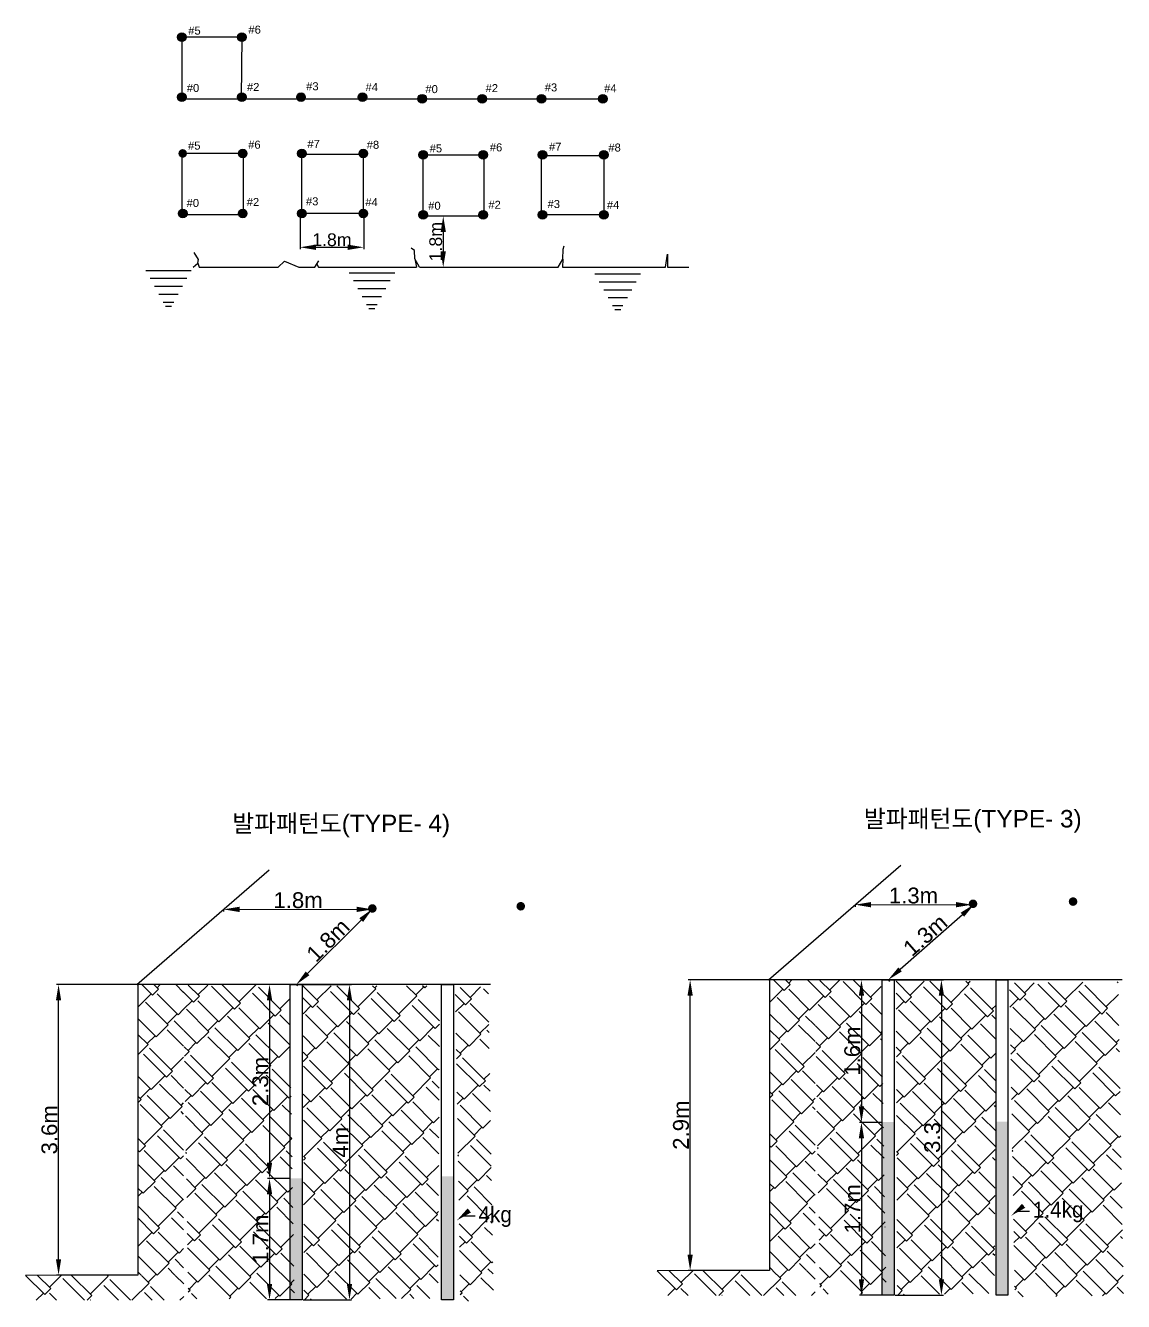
# Model space of a CAD drawing. Header units: millimetres. Extents: x -19 to 11377, y -963 to 606.
# Drawn here: x 10685 to 11377, y -198 to 606 of the extents above; entities that cross this region are included whole.
import ezdxf
from ezdxf import colors
from ezdxf.entities.mleader import LeaderData, LeaderLine
from ezdxf.math import Vec2, Vec3

# ---------------------------------------------------------------- set-up
doc = ezdxf.new("R2010")
doc.units = ezdxf.units.MM
doc.layers.get('Defpoints').update_dxf_attribs({"color": 5})
doc.styles.get("Standard").update_dxf_attribs({"font": 'arial.ttf'})
doc.dimstyles.new('ISO-25', dxfattribs={"dimtxt": 2.5, "dimasz": 2.5, "dimexe": 1.25, "dimexo": 0.625, "dimtad": 1, "dimtxsty": 'Standard', "dimcen": 2.5, "dimadec": 0, "dimazin": 0, "dimtfac": 1, "dimtmove": 0, "dimatfit": 3, "dimfxl": 1, "dimarcsym": 0})
pattern_1 = [(45, (10193.69, -483.662), (16.9727, 47.14634), [10.668, -8.89, 12.446, -5.334, 16.002, -7.112]), (45, (10200.604, -475.49), (16.9727, 47.14634), [8.89, -33.782, 7.112, -10.668]), (45, (10217.263, -461.975), (16.9727, 47.14634), [5.334, -55.118]), (135, (10193.69, -483.662), (-25.77334, 4.40033), [20.447, -64.897]), (135, (10201.233, -476.119), (-25.77334, 4.40033), [20.0025, -65.3415]), (135, (10207.519, -469.832), (-25.77334, 4.40033), [18.669, -66.675]), (135, (10217.263, -461.975), (-25.77334, 4.40033), [20.447, -64.897]), (135, (10221.034, -458.203), (-25.77334, 4.40033), [20.447, -64.897]), (135, (10231.407, -445.945), (-25.77334, 4.40033), [19.558, -65.786])]
pattern_2 = [(45, (10591.74, -480.712), (16.9727, 47.14634), [10.668, -8.89, 12.446, -5.334, 16.002, -7.112]), (45, (10598.655, -472.54), (16.9727, 47.14634), [8.89, -33.782, 7.112, -10.668]), (45, (10615.313, -459.025), (16.9727, 47.14634), [5.334, -55.118]), (135, (10591.74, -480.712), (-25.77334, 4.40033), [20.447, -64.897]), (135, (10599.283, -473.169), (-25.77334, 4.40033), [20.0025, -65.3415]), (135, (10605.57, -466.882), (-25.77334, 4.40033), [18.669, -66.675]), (135, (10615.313, -459.025), (-25.77334, 4.40033), [20.447, -64.897]), (135, (10619.085, -455.253), (-25.77334, 4.40033), [20.447, -64.897]), (135, (10629.457, -442.995), (-25.77334, 4.40033), [19.558, -65.786])]

# ---------------------------------------------------------------- blocks, each defined once
blk = doc.blocks.new('*D93')
at = {"color": 0, "lineweight": -2}
for p, q in [((10949.69, 485.88), (10946.72, 485.88)), ((10947.97, 475.88), (10947.97, 463.71)), ((10933.64, 453.71), (10949.22, 453.71))]:
    blk.add_line(p, q, dxfattribs=at)
at = {"color": 0}
for points in [[(10949.64, 475.88), (10946.31, 475.88), (10947.97, 485.88)], [(10946.31, 463.71), (10949.64, 463.71), (10947.97, 453.71)]]:
    blk.add_solid(points, dxfattribs=at)
at = {"layer": 'Defpoints', "color": 0}
for p in [(10950.32, 485.88), (10933.02, 453.71), (10947.97, 453.71)]:
    blk.add_point(p, dxfattribs=at)
at = {"color": 0, "insert": (10943.27, 469.8), "char_height": 8, "attachment_point": 5, "rotation": 90}
blk.add_mtext('1.8m', dxfattribs=at)
blk = doc.blocks.new('*D94')
at = {"color": 0, "lineweight": -2}
for p, q in [((10857.76, 486.25), (10857.76, 465.02)), ((10897.84, 486.27), (10897.84, 465.02)), ((10867.76, 466.27), (10887.84, 466.27))]:
    blk.add_line(p, q, dxfattribs=at)
at = {"color": 0}
for points in [[(10867.76, 467.93), (10867.76, 464.6), (10857.76, 466.27)], [(10887.84, 464.6), (10887.84, 467.93), (10897.84, 466.27)]]:
    blk.add_solid(points, dxfattribs=at)
at = {"layer": 'Defpoints', "color": 0}
for p in [(10857.76, 486.88), (10897.84, 486.9), (10897.84, 466.27)]:
    blk.add_point(p, dxfattribs=at)
at = {"color": 0, "insert": (10877.8, 470.98), "char_height": 8, "attachment_point": 5}
blk.add_mtext('1.8m', dxfattribs=at)
blk = doc.blocks.new('*D100')
at = {"color": 0, "lineweight": -2}
for p, q in [((10859.72, 1.79), (10890.14, 1.79)), ((10888.89, -8.21), (10888.89, -186.84)), ((10859.72, -196.84), (10890.14, -196.84))]:
    blk.add_line(p, q, dxfattribs=at)
at = {"color": 0}
for points in [[(10890.55, -8.21), (10887.22, -8.21), (10888.89, 1.79)], [(10887.22, -186.84), (10890.55, -186.84), (10888.89, -196.84)]]:
    blk.add_solid(points, dxfattribs=at)
at = {"layer": 'Defpoints', "color": 0}
for p in [(10859.09, 1.79), (10859.09, -196.84), (10888.89, -196.84)]:
    blk.add_point(p, dxfattribs=at)
at = {"color": 0, "insert": (10883.26, -97.52), "char_height": 10, "attachment_point": 5, "rotation": 90}
blk.add_mtext('4m', dxfattribs=at)
blk = doc.blocks.new('*D101')
at = {"color": 0, "lineweight": -2}
for p, q in [((10754.87, 1.79), (10704.29, 1.79)), ((10705.54, -171.24), (10705.54, -8.21)), ((10754.87, -181.24), (10704.29, -181.24))]:
    blk.add_line(p, q, dxfattribs=at)
at = {"color": 0}
for points in [[(10707.2, -8.21), (10703.87, -8.21), (10705.54, 1.79)], [(10703.87, -171.24), (10707.2, -171.24), (10705.54, -181.24)]]:
    blk.add_solid(points, dxfattribs=at)
at = {"layer": 'Defpoints', "color": 0}
for p in [(10705.54, 1.79), (10755.5, 1.79), (10755.5, -181.24)]:
    blk.add_point(p, dxfattribs=at)
at = {"color": 0, "insert": (10699.81, -89.72), "char_height": 10, "attachment_point": 5, "rotation": 90}
blk.add_mtext('3.6m', dxfattribs=at)
blk = doc.blocks.new('*D102')
at = {"color": 0, "lineweight": -2}
for p, q in [((10851.29, -120.39), (10837.24, -120.39)), ((10838.49, -130.39), (10838.49, -186.84)), ((10851.29, -196.84), (10837.24, -196.84))]:
    blk.add_line(p, q, dxfattribs=at)
at = {"color": 0}
for points in [[(10840.16, -130.39), (10836.82, -130.39), (10838.49, -120.39)], [(10836.82, -186.84), (10840.16, -186.84), (10838.49, -196.84)]]:
    blk.add_solid(points, dxfattribs=at)
at = {"layer": 'Defpoints', "color": 0}
for p in [(10851.59, -120.39), (10838.49, -196.84), (10851.59, -196.84)]:
    blk.add_point(p, dxfattribs=at)
at = {"color": 0, "insert": (10832.85, -158.61), "char_height": 10, "attachment_point": 5, "rotation": 90}
blk.add_mtext('1.7m', dxfattribs=at)
blk = doc.blocks.new('*D103')
at = {"color": 0, "lineweight": -2}
for p, q in [((10903.82, 49), (10904.26, 48.56)), ((10896.28, 42.4), (10862.44, 8.83)), ((10855.78, 1.34), (10856.22, 0.9))]:
    blk.add_line(p, q, dxfattribs=at)
at = {"color": 0}
for points in [[(10897.46, 41.22), (10895.11, 43.59), (10903.38, 49.45)], [(10861.27, 10.01), (10863.61, 7.65), (10855.34, 1.79)]]:
    blk.add_solid(points, dxfattribs=at)
at = {"layer": 'Defpoints', "color": 0}
for p in [(10903.38, 49.45), (10855.34, 1.79), (10855.34, 1.79)]:
    blk.add_point(p, dxfattribs=at)
at = {"color": 0, "insert": (10875.33, 29.68), "char_height": 10, "attachment_point": 5, "rotation": 44.76809}
blk.add_mtext('1.8m', dxfattribs=at)
blk = doc.blocks.new('*D104')
at = {"color": 0, "lineweight": -2}
for p, q in [((10809.58, 48.82), (10809.58, 47.9)), ((10903.38, 48.82), (10903.38, 47.9))]:
    blk.add_line(p, q, dxfattribs=at)
at = {"color": 0, "lineweight": 5}
blk.add_line((10893.38, 49.15), (10819.58, 49.15), dxfattribs=at)
at = {"color": 0}
for points in [[(10819.58, 50.82), (10819.58, 47.48), (10809.58, 49.15)], [(10893.38, 47.48), (10893.38, 50.82), (10903.38, 49.15)]]:
    blk.add_solid(points, dxfattribs=at)
at = {"layer": 'Defpoints', "color": 0}
for p in [(10809.58, 49.45), (10809.58, 49.15), (10903.38, 49.45)]:
    blk.add_point(p, dxfattribs=at)
at = {"color": 0, "insert": (10856.48, 54.88), "char_height": 10, "attachment_point": 5}
blk.add_mtext('1.8m', dxfattribs=at)
blk = doc.blocks.new('*D105')
at = {"color": 0, "lineweight": -2}
for p, q in [((10851.29, 1.79), (10837.24, 1.79)), ((10838.49, -8.21), (10838.49, -110.39)), ((10851.29, -120.39), (10837.24, -120.39))]:
    blk.add_line(p, q, dxfattribs=at)
at = {"color": 0}
for points in [[(10840.16, -8.21), (10836.82, -8.21), (10838.49, 1.79)], [(10836.82, -110.39), (10840.16, -110.39), (10838.49, -120.39)]]:
    blk.add_solid(points, dxfattribs=at)
at = {"layer": 'Defpoints', "color": 0}
for p in [(10851.59, 1.79), (10838.49, -120.39), (10851.59, -120.39)]:
    blk.add_point(p, dxfattribs=at)
at = {"color": 0, "insert": (10832.76, -59.3), "char_height": 10, "attachment_point": 5, "rotation": 90}
blk.add_mtext('2.3m', dxfattribs=at)
blk = doc.blocks.new('*D106')
at = {"color": 0, "lineweight": -2}
for p, q in [((11232.78, 4.74), (11263.2, 4.74)), ((11261.95, -5.26), (11261.95, -183.89)), ((11232.78, -193.89), (11263.2, -193.89))]:
    blk.add_line(p, q, dxfattribs=at)
at = {"color": 0}
for points in [[(11263.62, -5.26), (11260.28, -5.26), (11261.95, 4.74)], [(11260.28, -183.89), (11263.62, -183.89), (11261.95, -193.89)]]:
    blk.add_solid(points, dxfattribs=at)
at = {"layer": 'Defpoints', "color": 0}
for p in [(11232.15, 4.74), (11232.15, -193.89), (11261.95, -193.89)]:
    blk.add_point(p, dxfattribs=at)
at = {"color": 0, "insert": (11256.22, -94.57), "char_height": 10, "attachment_point": 5, "rotation": 90}
blk.add_mtext('3.3', dxfattribs=at)
blk = doc.blocks.new('*D107')
at = {"color": 0, "lineweight": -2}
for p, q in [((11152.92, 4.74), (11102.34, 4.74)), ((11103.59, -168.29), (11103.59, -5.26)), ((11152.92, -178.29), (11102.34, -178.29))]:
    blk.add_line(p, q, dxfattribs=at)
at = {"color": 0}
for points in [[(11105.25, -5.26), (11101.92, -5.26), (11103.59, 4.74)], [(11101.92, -168.29), (11105.25, -168.29), (11103.59, -178.29)]]:
    blk.add_solid(points, dxfattribs=at)
at = {"layer": 'Defpoints', "color": 0}
for p in [(11103.59, 4.74), (11153.55, 4.74), (11153.55, -178.29)]:
    blk.add_point(p, dxfattribs=at)
at = {"color": 0, "insert": (11097.86, -86.77), "char_height": 10, "attachment_point": 5, "rotation": 90}
blk.add_mtext('2.9m', dxfattribs=at)
blk = doc.blocks.new('*D108')
at = {"color": 0, "lineweight": -2}
for p, q in [((11224.35, -85.01), (11210.3, -85.01)), ((11211.55, -95.01), (11211.55, -183.89)), ((11224.35, -193.89), (11210.3, -193.89))]:
    blk.add_line(p, q, dxfattribs=at)
at = {"color": 0}
for points in [[(11213.22, -95.01), (11209.89, -95.01), (11211.55, -85.01)], [(11209.89, -183.89), (11213.22, -183.89), (11211.55, -193.89)]]:
    blk.add_solid(points, dxfattribs=at)
at = {"layer": 'Defpoints', "color": 0}
for p in [(11224.65, -85.01), (11211.55, -193.89), (11224.65, -193.89)]:
    blk.add_point(p, dxfattribs=at)
at = {"color": 0, "insert": (11205.91, -139.45), "char_height": 10, "attachment_point": 5, "rotation": 90}
blk.add_mtext('1.7m', dxfattribs=at)
blk = doc.blocks.new('*D109')
at = {"color": 0, "lineweight": -2}
for p, q in [((11283.07, 51.93), (11283.49, 51.46)), ((11275.15, 45.8), (11235.92, 11.34)), ((11228.81, 4.27), (11229.23, 3.8))]:
    blk.add_line(p, q, dxfattribs=at)
at = {"color": 0}
for points in [[(11276.25, 44.54), (11274.05, 47.05), (11282.66, 52.4)], [(11234.82, 12.59), (11237.02, 10.09), (11228.4, 4.74)]]:
    blk.add_solid(points, dxfattribs=at)
at = {"layer": 'Defpoints', "color": 0}
for p in [(11282.66, 52.4), (11228.4, 4.74), (11228.4, 4.74)]:
    blk.add_point(p, dxfattribs=at)
at = {"color": 0, "insert": (11251.75, 32.87), "char_height": 10, "attachment_point": 5, "rotation": 41.29323}
blk.add_mtext('1.3m', dxfattribs=at)
blk = doc.blocks.new('*D110')
at = {"color": 0, "lineweight": -2}
for p, q in [((11207.63, 51.77), (11207.63, 50.85)), ((11281.04, 51.77), (11281.04, 50.85))]:
    blk.add_line(p, q, dxfattribs=at)
at = {"color": 0, "lineweight": 5}
blk.add_line((11271.04, 52.1), (11217.63, 52.1), dxfattribs=at)
at = {"color": 0}
for points in [[(11217.63, 53.77), (11217.63, 50.43), (11207.63, 52.1)], [(11271.04, 50.43), (11271.04, 53.77), (11281.04, 52.1)]]:
    blk.add_solid(points, dxfattribs=at)
at = {"layer": 'Defpoints', "color": 0}
for p in [(11207.63, 52.4), (11207.63, 52.1), (11281.04, 52.4)]:
    blk.add_point(p, dxfattribs=at)
at = {"color": 0, "insert": (11244.33, 57.83), "char_height": 10, "attachment_point": 5}
blk.add_mtext('1.3m', dxfattribs=at)
blk = doc.blocks.new('*D111')
at = {"color": 0, "lineweight": -2}
for p, q in [((11224.35, 4.74), (11210.3, 4.74)), ((11211.55, -5.26), (11211.55, -75.01)), ((11224.35, -85.01), (11210.3, -85.01))]:
    blk.add_line(p, q, dxfattribs=at)
at = {"color": 0}
for points in [[(11213.22, -5.26), (11209.89, -5.26), (11211.55, 4.74)], [(11209.89, -75.01), (11213.22, -75.01), (11211.55, -85.01)]]:
    blk.add_solid(points, dxfattribs=at)
at = {"layer": 'Defpoints', "color": 0}
for p in [(11224.65, 4.74), (11211.55, -85.01), (11224.65, -85.01)]:
    blk.add_point(p, dxfattribs=at)
at = {"color": 0, "insert": (11205.82, -40.14), "char_height": 10, "attachment_point": 5, "rotation": 90}
blk.add_mtext('1.6m', dxfattribs=at)

msp = doc.modelspace()

# ---------------------------------------------------------------- hatches: boundary and pattern name
h = msp.add_hatch(color=0)
h.dxf.hatch_style = 1
edge = h.paths.add_edge_path()
edge.add_arc((10783.174, 598.595), 2.717, 0, 360)
h = msp.add_hatch(color=0)
h.dxf.hatch_style = 1
edge = h.paths.add_edge_path()
edge.add_arc((10820.974, 598.595), 2.717, 0, 360)
h = msp.add_hatch(color=0)
h.dxf.hatch_style = 1
edge = h.paths.add_edge_path()
edge.add_arc((10783.174, 560.808), 2.717, 0, 360)
h = msp.add_hatch(color=0)
h.dxf.hatch_style = 1
edge = h.paths.add_edge_path()
edge.add_arc((10820.974, 560.795), 2.717, 0, 360)
h = msp.add_hatch(color=0)
h.dxf.hatch_style = 1
edge = h.paths.add_edge_path()
edge.add_arc((10858.341, 560.795), 2.717, 0, 360)
h = msp.add_hatch(color=0)
h.dxf.hatch_style = 1
edge = h.paths.add_edge_path()
edge.add_arc((10897.008, 560.795), 2.717, 0, 360)
h = msp.add_hatch(color=0)
h.dxf.hatch_style = 1
edge = h.paths.add_edge_path()
edge.add_arc((10934.699, 559.869), 2.717, 0, 360)
h = msp.add_hatch(color=0)
h.dxf.hatch_style = 1
edge = h.paths.add_edge_path()
edge.add_arc((10972.499, 559.856), 2.717, 0, 360)
h = msp.add_hatch(color=0)
h.dxf.hatch_style = 1
edge = h.paths.add_edge_path()
edge.add_arc((11009.865, 559.856), 2.717, 0, 360)
h = msp.add_hatch(color=0)
h.dxf.hatch_style = 1
edge = h.paths.add_edge_path()
edge.add_arc((11048.532, 559.856), 2.717, 0, 360)
h = msp.add_hatch(color=0)
h.dxf.hatch_style = 1
edge = h.paths.add_edge_path()
edge.add_arc((10783.778, 525.396), 2.717, 0, 360)
h = msp.add_hatch(color=0)
h.dxf.hatch_style = 1
edge = h.paths.add_edge_path()
edge.add_arc((10821.578, 525.396), 2.717, 0, 360)
h = msp.add_hatch(color=0)
h.dxf.hatch_style = 1
edge = h.paths.add_edge_path()
edge.add_arc((10858.944, 525.396), 2.717, 0, 360)
h = msp.add_hatch(color=0)
h.dxf.hatch_style = 1
edge = h.paths.add_edge_path()
edge.add_arc((10897.611, 525.396), 2.717, 0, 360)
h = msp.add_hatch(color=0)
h.dxf.hatch_style = 1
edge = h.paths.add_edge_path()
edge.add_arc((10935.302, 524.458), 2.717, 0, 360)
h = msp.add_hatch(color=0)
h.dxf.hatch_style = 1
edge = h.paths.add_edge_path()
edge.add_arc((10973.102, 524.458), 2.717, 0, 360)
h = msp.add_hatch(color=0)
h.dxf.hatch_style = 1
edge = h.paths.add_edge_path()
edge.add_arc((11010.469, 524.458), 2.717, 0, 360)
h = msp.add_hatch(color=0)
h.dxf.hatch_style = 1
edge = h.paths.add_edge_path()
edge.add_arc((11049.135, 524.458), 2.717, 0, 360)
h = msp.add_hatch(color=0)
h.dxf.hatch_style = 1
edge = h.paths.add_edge_path()
edge.add_arc((10783.778, 487.609), 2.717, 0, 360)
h = msp.add_hatch(color=0)
h.dxf.hatch_style = 1
edge = h.paths.add_edge_path()
edge.add_arc((10821.578, 487.596), 2.717, 0, 360)
h = msp.add_hatch(color=0)
h.dxf.hatch_style = 1
edge = h.paths.add_edge_path()
edge.add_arc((10858.944, 487.596), 2.717, 0, 360)
h = msp.add_hatch(color=0)
h.dxf.hatch_style = 1
edge = h.paths.add_edge_path()
edge.add_arc((10897.611, 487.596), 2.717, 0, 360)
h = msp.add_hatch(color=0)
h.dxf.hatch_style = 1
edge = h.paths.add_edge_path()
edge.add_arc((10935.302, 486.67), 2.717, 0, 360)
h = msp.add_hatch(color=0)
h.dxf.hatch_style = 1
edge = h.paths.add_edge_path()
edge.add_arc((10973.102, 486.658), 2.717, 0, 360)
h = msp.add_hatch(color=0)
h.dxf.hatch_style = 1
edge = h.paths.add_edge_path()
edge.add_arc((11010.469, 486.658), 2.717, 0, 360)
h = msp.add_hatch(color=0)
h.dxf.hatch_style = 1
edge = h.paths.add_edge_path()
edge.add_arc((11049.135, 486.658), 2.717, 0, 360)
h = msp.add_hatch(color=0)
h.dxf.hatch_style = 1
edge = h.paths.add_edge_path()
edge.add_arc((11344.917, 54.073), 2.717, 0, 360)
h = msp.add_hatch(color=0)
h.dxf.hatch_style = 1
edge = h.paths.add_edge_path()
edge.add_arc((10903.298, 49.726), 2.717, 0, 360)
h = msp.add_hatch(color=0)
h.dxf.hatch_style = 1
edge = h.paths.add_edge_path()
edge.add_arc((10996.842, 51.124), 2.717, 0, 360)
h = msp.add_hatch(color=0)
h.dxf.hatch_style = 1
edge = h.paths.add_edge_path()
edge.add_arc((11281.878, 52.676), 2.717, 0, 360)
h = msp.add_hatch()
h.set_pattern_fill('AR-RSHKE', color=9, scale=0.07, angle=45)
h.set_pattern_definition(pattern_1)
h.paths.add_polyline_path([(10784.351, 1.788), (10755.498, 1.788), (10755.498, -181.239), (10784.351, -181.239)])
h = msp.add_hatch()
h.set_pattern_fill('AR-RSHKE', color=9, scale=0.07, angle=45)
h.set_pattern_definition(pattern_1)
h.paths.add_polyline_path([(10784.055, 1.453), (10850.885, 1.634), (10854.204, -196.048), (10787.374, -196.229)])
h = msp.add_hatch()
h.set_pattern_fill('AR-RSHKE', color=9, scale=0.07, angle=45)
h.set_pattern_definition([(45, (10268.66, -486.941), (16.9727, 47.14634), [10.668, -8.89, 12.446, -5.334, 16.002, -7.112]), (45, (10275.575, -478.77), (16.9727, 47.14634), [8.89, -33.782, 7.112, -10.668]), (45, (10292.233, -465.254), (16.9727, 47.14634), [5.334, -55.118]), (135, (10268.66, -486.941), (-25.77334, 4.40033), [20.447, -64.897]), (135, (10276.203, -479.398), (-25.77334, 4.40033), [20.0025, -65.3415]), (135, (10282.49, -473.112), (-25.77334, 4.40033), [18.669, -66.675]), (135, (10292.233, -465.254), (-25.77334, 4.40033), [20.447, -64.897]), (135, (10296.005, -461.482), (-25.77334, 4.40033), [20.447, -64.897]), (135, (10306.377, -449.224), (-25.77334, 4.40033), [19.558, -65.786])])
h.paths.add_polyline_path([(10859.551, 1.042), (10945.77, 0.924), (10944.719, -195.836), (10860.187, -196.58)])
h = msp.add_hatch()
h.set_pattern_fill('AR-RSHKE', color=9, scale=0.07, angle=45)
h.set_pattern_definition([(45, (10365.134, -485.296), (16.9727, 47.14634), [10.668, -8.89, 12.446, -5.334, 16.002, -7.112]), (45, (10372.049, -477.124), (16.9727, 47.14634), [8.89, -33.782, 7.112, -10.668]), (45, (10388.707, -463.61), (16.9727, 47.14634), [5.334, -55.118]), (135, (10365.134, -485.296), (-25.77334, 4.40033), [20.447, -64.897]), (135, (10372.678, -477.753), (-25.77334, 4.40033), [20.0025, -65.3415]), (135, (10378.964, -471.467), (-25.77334, 4.40033), [18.669, -66.675]), (135, (10388.707, -463.609), (-25.77334, 4.40033), [20.447, -64.897]), (135, (10392.479, -459.837), (-25.77334, 4.40033), [20.447, -64.897]), (135, (10402.851, -447.579), (-25.77334, 4.40033), [19.558, -65.786])])
h.paths.add_polyline_path([(10955.499, -0.181), (10976.366, 0.587), (10979.685, -197.095), (10958.819, -197.863)])
h = msp.add_hatch()
h.set_pattern_fill('AR-RSHKE', color=9, scale=0.07, angle=45)
h.set_pattern_definition(pattern_2)
h.paths.add_polyline_path([(11182.401, 4.738), (11153.549, 4.738), (11153.549, -178.289), (11182.401, -178.289)])
h = msp.add_hatch()
h.set_pattern_fill('AR-RSHKE', color=9, scale=0.07, angle=45)
h.set_pattern_definition(pattern_2)
h.paths.add_polyline_path([(11182.105, 4.403), (11223.887, 4.67), (11227.206, -193.012), (11185.424, -193.279)])
h = msp.add_hatch()
h.set_pattern_fill('AR-RSHKE', color=9, scale=0.07, angle=45)
h.set_pattern_definition([(45, (10642.495, -483.991), (16.9727, 47.14634), [10.668, -8.89, 12.446, -5.334, 16.002, -7.112]), (45, (10649.41, -475.82), (16.9727, 47.14634), [8.89, -33.782, 7.112, -10.668]), (45, (10666.068, -462.304), (16.9727, 47.14634), [5.334, -55.118]), (135, (10642.495, -483.991), (-25.77334, 4.40033), [20.447, -64.897]), (135, (10650.039, -476.448), (-25.77334, 4.40033), [20.0025, -65.3415]), (135, (10656.325, -470.162), (-25.77334, 4.40033), [18.669, -66.675]), (135, (10666.068, -462.304), (-25.77334, 4.40033), [20.447, -64.897]), (135, (10669.84, -458.532), (-25.77334, 4.40033), [20.447, -64.897]), (135, (10680.212, -446.274), (-25.77334, 4.40033), [19.558, -65.786])])
h.paths.add_polyline_path([(11233.386, 3.992), (11296.492, 3.874), (11295.441, -192.886), (11234.023, -193.631)])
h = msp.add_hatch()
h.set_pattern_fill('AR-RSHKE', color=9, scale=0.07, angle=45)
h.set_pattern_definition([(45, (10714.507, -482.346), (16.9727, 47.14634), [10.668, -8.89, 12.446, -5.334, 16.002, -7.112]), (45, (10721.421, -474.174), (16.9727, 47.14634), [8.89, -33.782, 7.112, -10.668]), (45, (10738.08, -460.66), (16.9727, 47.14634), [5.334, -55.118]), (135, (10714.507, -482.346), (-25.77334, 4.40033), [20.447, -64.897]), (135, (10722.05, -474.803), (-25.77334, 4.40033), [20.0025, -65.3415]), (135, (10728.336, -468.517), (-25.77334, 4.40033), [18.669, -66.675]), (135, (10738.08, -460.659), (-25.77334, 4.40033), [20.447, -64.897]), (135, (10741.851, -456.887), (-25.77334, 4.40033), [20.447, -64.897]), (135, (10752.224, -444.63), (-25.77334, 4.40033), [19.558, -65.786])])
h.paths.add_polyline_path([(11304.872, 2.769), (11373.377, 3.537), (11376.697, -194.145), (11308.191, -194.913)])
h = msp.add_hatch(color=0)
h.dxf.hatch_style = 1
h.paths.add_polyline_path([(11232.155, -84.812), (11224.649, -84.812), (11224.649, -193.888), (11232.155, -193.888)])
h = msp.add_hatch(color=0)
h.dxf.hatch_style = 1
h.paths.add_polyline_path([(11296.359, -193.888), (11303.865, -193.888), (11303.865, -84.609), (11296.359, -84.609)])
h = msp.add_hatch(color=0)
h.dxf.hatch_style = 1
h.paths.add_polyline_path([(10859.093, -120.321), (10851.586, -120.321), (10851.586, -196.838), (10859.093, -196.838)])
h = msp.add_hatch(color=0)
h.dxf.hatch_style = 1
h.paths.add_polyline_path([(10946.986, -196.838), (10954.492, -196.838), (10954.492, -118.974), (10946.986, -118.974)])
h = msp.add_hatch()
h.set_pattern_fill('AR-RSHKE', color=9, scale=0.07, angle=45)
h.set_pattern_definition(pattern_1)
h.paths.add_polyline_path([(10684.71, -181.403), (10784.394, -181.403), (10784.394, -197.111), (10684.71, -197.111)])
h = msp.add_hatch()
h.set_pattern_fill('AR-RSHKE', color=9, scale=0.07, angle=45)
h.set_pattern_definition(pattern_2)
h.paths.add_polyline_path([(11082.761, -178.454), (11182.444, -178.454), (11182.444, -194.161), (11082.761, -194.161)])

# ---------------------------------------------------------------- linework, layer by layer
at = {"color": 0}
for p, q in [((11023.606, 465.144), (11024.105, 467.221)), ((10793.821, 458.568), (10791.082, 462.883)), ((10793.228, 456.305), (10793.821, 458.568)), ((10929.891, 464.145), (10927.735, 465.687)), ((10930.129, 458.911), (10929.891, 464.145)), ((10933.018, 453.713), (10930.129, 458.911)), ((10930.129, 458.911), (10931.224, 453.713)), ((11020.307, 453.713), (11023.385, 458.719)), ((11023.385, 458.719), (11023.212, 453.713)), ((11023.385, 458.719), (11023.606, 465.144)), ((11088.091, 453.713), (11089.217, 461.917)), ((11089.217, 461.917), (11089.406, 453.713)), ((10790.337, 453.713), (10793.228, 456.305)), ((10793.228, 456.305), (10794.128, 453.713)), ((10844.041, 453.713), (10848.037, 457.429)), ((10848.037, 457.429), (10856.978, 453.713)), ((10867.126, 453.713), (10869.649, 457.811)), ((10868.334, 455.676), (10869.467, 453.713))]:
    msp.add_line(p, q, dxfattribs=at)
for points in [[(11048.934, 559.481), (10783.42, 559.481), (10783.42, 598.862), (10821.144, 598.862), (10820.709, 560.445)], [(10783.502, 487.559), (10783.502, 525.49), (10821.847, 525.49), (10821.847, 486.73), (10783.087, 486.73)], [(10858.948, 487.352), (10858.948, 524.868), (10897.501, 524.868), (10897.501, 487.559), (10858.534, 487.559)], [(10935.382, 486.2), (10935.382, 524.415), (10973.598, 524.415), (10973.598, 485.811), (10935.901, 485.811)], [(11009.948, 486.225), (11009.948, 524.156), (11049.122, 524.156), (11049.122, 486.64), (11010.363, 486.64)], [(10754.873, 1.788), (10838.236, 73.977)], [(11152.924, 4.738), (11236.286, 76.927)]]:
    msp.add_lwpolyline(points)
for points in [[(10760.472, 451.727), (10789.213, 451.727)], [(10794.128, 453.713), (10844.041, 453.713)], [(10856.978, 453.713), (10867.126, 453.713)], [(10869.467, 453.713), (10931.224, 453.713)], [(10888.642, 450.242), (10917.383, 450.242)], [(10933.018, 453.713), (11020.307, 453.713)], [(11023.212, 453.713), (11088.091, 453.713)], [(11089.406, 453.713), (11102.843, 453.713)], [(10763.241, 446.727), (10786.444, 446.727)], [(10891.411, 445.242), (10914.614, 445.242)], [(11043.56, 449.534), (11072.3, 449.534)], [(11046.328, 444.534), (11069.532, 444.534)], [(10766.01, 441.727), (10783.675, 441.727)], [(10768.791, 436.727), (10780.92, 436.727)], [(10894.18, 440.242), (10911.846, 440.242)], [(10896.962, 435.242), (10909.09, 435.242)], [(11049.097, 439.534), (11066.763, 439.534)], [(11051.879, 434.534), (11064.007, 434.534)], [(10771.531, 431.727), (10778.122, 431.727)], [(10772.942, 429.227), (10776.764, 429.227)], [(10899.702, 430.242), (10906.292, 430.242)], [(10901.113, 427.742), (10904.935, 427.742)], [(11054.619, 429.534), (11061.21, 429.534)], [(11056.03, 427.034), (11059.852, 427.034)], [(10977.777, 1.788), (10755.498, 1.788), (10755.498, -181.235), (10684.71, -181.403)], [(11375.827, 4.738), (11153.549, 4.738), (11153.549, -178.285), (11082.761, -178.454)]]:
    msp.add_lwpolyline(points, dxfattribs=at)
for points in [[(10851.586, 1.788), (10859.093, 1.788), (10859.093, -196.838), (10851.586, -196.838)], [(10946.986, 1.788), (10954.492, 1.788), (10954.492, -196.838), (10946.986, -196.838)], [(11224.649, 4.738), (11232.155, 4.738), (11232.155, -193.888), (11224.649, -193.888)], [(11296.359, 4.738), (11303.865, 4.738), (11303.865, -193.888), (11296.359, -193.888)]]:
    msp.add_lwpolyline(points, close=True, dxfattribs=at)
for centre in [(10783.174, 598.595), (10820.974, 598.595), (10783.174, 560.808), (10820.974, 560.795), (10858.341, 560.795), (10897.008, 560.795), (10934.699, 559.869), (10972.499, 559.856), (11009.865, 559.856), (11048.532, 559.856), (10821.578, 525.396), (10858.944, 525.396), (10897.611, 525.396), (10935.302, 524.458), (10973.102, 524.458), (11010.469, 524.458), (11049.135, 524.458), (10783.778, 487.609), (10821.578, 487.596), (10858.944, 487.596), (10897.611, 487.596), (10935.302, 486.67), (10973.102, 486.658), (11010.469, 486.658), (11049.135, 486.658)]:
    msp.add_circle(centre, 2.717, dxfattribs=at)

# ---------------------------------------------------------------- texts
for s, height, p in [('#5', 5.04, (10787.275, 600.253)), ('#6', 5.04, (10825.188, 600.856)), ('#0', 5.04, (10786.367, 564.11)), ('#2', 5.04, (10824.281, 564.714)), ('#3', 5.04, (10861.588, 565.175)), ('#4', 5.04, (10898.993, 564.628)), ('#0', 5.04, (10936.749, 563.392)), ('#2', 5.04, (10974.662, 563.995)), ('#3', 5.04, (11011.97, 564.457)), ('#4', 5.04, (11049.374, 563.91)), ('#5', 5.04, (10787.149, 527.795)), ('#6', 5.04, (10825.062, 528.399)), ('#7', 5.04, (10862.37, 528.86)), ('#8', 5.04, (10899.774, 528.313)), ('#5', 5.04, (10939.419, 526.062)), ('#6', 5.04, (10977.333, 526.665)), ('#7', 5.04, (11014.64, 527.127)), ('#8', 5.04, (11052.045, 526.58)), ('#0', 5.04, (10786.242, 491.653)), ('#2', 5.04, (10824.155, 492.256)), ('#3', 5.04, (10861.463, 492.717)), ('#4', 5.04, (10898.867, 492.171)), ('#0', 5.04, (10938.512, 489.919)), ('#2', 5.04, (10976.425, 490.523)), ('#3', 5.04, (11013.733, 490.984)), ('#4', 5.04, (11051.137, 490.437)), ('발파패턴도(TYPE- 3)', 11, (11213.031, 100.773)), ('발파패턴도(TYPE- 4)', 11, (10814.981, 97.823))]:
    msp.add_text(s, height=height, dxfattribs=at).set_placement(p)

# ---------------------------------------------------------------- dimensions: what is measured, and where the dimension line sits
dim = msp.add_linear_dim(base=(10897.835, 466.267), p1=(10857.763, 486.879), p2=(10897.835, 486.899), text='1.8m', dimstyle='ISO-25', override={"dimtxt": 8, "dimasz": 10}, dxfattribs=at)
dim.commit()
dim.dimension.update_dxf_attribs({"geometry": '*D94', "text_midpoint": (10877.799, 470.976)})
for base, p1, p2, text, override, picture, middle in [((10947.975, 453.713), (10950.318, 485.882), (10933.018, 453.713), '1.8m', {"dimtxt": 8, "dimasz": 10}, '*D93', (10943.266, 469.798)), ((10838.491, -120.391), (10851.586, 1.788), (10851.586, -120.391), '2.3m', {"dimtxt": 10, "dimasz": 10, "dimexo": 0.3}, '*D105', (10832.761, -59.301)), ((10888.887, -196.838), (10859.093, 1.788), (10859.093, -196.838), '4m', {"dimtxt": 10, "dimasz": 10}, '*D100', (10883.262, -97.525)), ((11211.554, -85.015), (11224.649, 4.738), (11224.649, -85.015), '1.6m', {"dimtxt": 10, "dimasz": 10, "dimexo": 0.3}, '*D111', (11205.824, -40.138)), ((11261.949, -193.888), (11232.155, 4.738), (11232.155, -193.888), '3.3', {"dimtxt": 10, "dimasz": 10}, '*D106', (11256.219, -94.575)), ((11211.554, -193.888), (11224.649, -85.015), (11224.649, -193.888), '1.7m', {"dimtxt": 10, "dimasz": 10, "dimexo": 0.3}, '*D108', (11205.909, -139.451)), ((10838.491, -196.838), (10851.586, -120.391), (10851.586, -196.838), '1.7m', {"dimtxt": 10, "dimasz": 10, "dimexo": 0.3}, '*D102', (10832.846, -158.614))]:
    dim = msp.add_linear_dim(base=base, p1=p1, p2=p2, angle=90, text=text, dimstyle='ISO-25', override=override, dxfattribs=at)
    dim.commit()
    dim.dimension.update_dxf_attribs({"geometry": picture, "text_midpoint": middle})
for base, p1, p2, text, picture, middle in [((11207.631, 52.101), (11281.039, 52.395), (11207.631, 52.395), '1.3m', '*D110', (11244.335, 57.831)), ((10809.58, 49.151), (10903.384, 49.445), (10809.58, 49.445), '1.8m', '*D104', (10856.482, 54.881))]:
    dim = msp.add_linear_dim(base=base, p1=p1, p2=p2, text=text, dimstyle='ISO-25', override={"dimtxt": 10, "dimasz": 10, "dimlwd": 5})
    dim.commit()
    dim.dimension.update_dxf_attribs({"geometry": picture, "text_midpoint": middle})
for p1, p2, text, picture, middle in [((10903.384, 49.445), (10855.339, 1.788), '1.8m', '*D103', (10875.326, 29.685)), ((11282.662, 52.395), (11228.402, 4.738), '1.3m', '*D109', (11251.75, 32.872))]:
    dim = msp.add_aligned_dim(p1=p1, p2=p2, distance=0, text=text, dimstyle='ISO-25', override={"dimtxt": 10, "dimasz": 10})
    dim.commit()
    dim.dimension.update_dxf_attribs({"geometry": picture, "text_midpoint": middle})
for base, p1, p2, text, picture, middle in [((10705.536, 1.788), (10755.498, -181.235), (10755.498, 1.788), '3.6m', '*D101', (10705.536, -89.723)), ((11103.586, 4.738), (11153.549, -178.285), (11153.549, 4.738), '2.9m', '*D107', (11103.586, -86.774))]:
    dim = msp.add_linear_dim(base=base, p1=p1, p2=p2, angle=90, text=text, dimstyle='ISO-25', override={"dimtxt": 10, "dimasz": 10}, dxfattribs=at)
    dim.commit()
    dim.dimension.update_dxf_attribs({"geometry": picture, "text_midpoint": middle, "dimtype": 161})

# ---------------------------------------------------------------- leaders
ml = msp.add_multileader_mtext('Standard', dxfattribs=at)
ml.set_content('{\\f굴림|p34;1.4kg}')
ml.set_leader_properties()
ml.build(insert=Vec2(0, 0))
ml.multileader.update_dxf_attribs({"arrow_head_size": 10})
ctx = ml.context
ctx.base_point, ctx.char_height, ctx.arrow_head_size, ctx.plane_origin = Vec3(11317.524, -140.959), 10, 10, Vec3(11305.926, -143.838)
notes = []
notes.append((ctx, [(0, (1, 1, 0), (11309.524, -140.959), (1, 0), 8, [(0, [(11305.926, -143.838)], 0, [])])]))
ctx.mtext.insert, ctx.mtext.flow_direction = Vec3(11319.524, -134.999), 5
ml = msp.add_multileader_mtext('Standard', dxfattribs=at)
ml.set_content('{\\f굴림|p34;4kg}')
ml.set_leader_properties()
ml.build(insert=Vec2(0, 0))
ml.multileader.update_dxf_attribs({"arrow_head_size": 10})
ctx = ml.context
ctx.base_point, ctx.char_height, ctx.arrow_head_size, ctx.plane_origin = Vec3(10968.151, -143.909), 10, 10, Vec3(10956.554, -146.787)
notes.append((ctx, [(0, (1, 1, 0), (10960.151, -143.909), (1, 0), 8, [(0, [(10956.554, -146.787)], 0, [])])]))
ctx.mtext.insert, ctx.mtext.flow_direction = Vec3(10970.151, -137.949), 5
for ctx, leaders in notes:
    for number, flags, end, landing, length, lines in leaders:
        leader = LeaderData()
        leader.index, (leader.has_last_leader_line, leader.has_dogleg_vector, leader.attachment_direction) = number, flags
        leader.last_leader_point, leader.dogleg_vector, leader.dogleg_length = Vec3(end), Vec3(landing), length
        for number, points, colour, breaks in lines:
            line = LeaderLine()
            line.index, line.vertices, line.color, line.breaks = number, Vec3.list(points), colors.encode_raw_color(colour), breaks
            leader.lines.append(line)
        ctx.leaders.append(leader)

doc.saveas('drawing.dxf')
